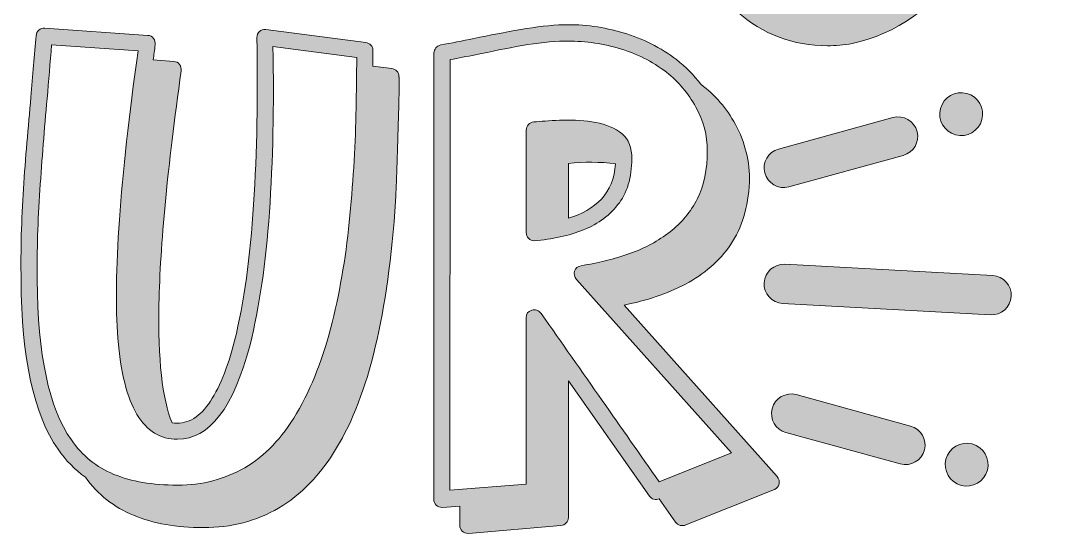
# Model space of a CAD drawing. Header units: inches. Extents: x 117 to 963, y -969 to -111.
# Drawn here: x 533 to 925.6, y -701.3 to -505.8 of the extents above; entities that cross this region are included whole.
import ezdxf

# ---------------------------------------------------------------- set-up
doc = ezdxf.new("R2010")
doc.units = ezdxf.units.IN
doc.header["$MEASUREMENT"] = 0
doc.layers.add('Layer 1', color=7, linetype='Continuous')

# ---------------------------------------------------------------- blocks, each defined once
blk = doc.blocks.new('block 2')
at = {"layer": 'Layer 1', "true_color": 0xffffff}
h = blk.add_hatch(color=7, dxfattribs=at)
h.dxf.hatch_style = 2
edge = h.paths.add_edge_path()
edge.add_spline(control_points=[(788.88, -327.64), (791.12, -331.93), (793.98, -336.22), (797.66, -340.1), (801.34, -343.99), (806.04, -347.05), (811.76, -348.89), (814.82, -349.91), (817.89, -350.32), (820.95, -350.32), (829.53, -350.32), (837.71, -347.66), (845.27, -342.15), (854.87, -335.81), (864.47, -325.8), (874.28, -312.52), (877.75, -307.62), (881.02, -302.1), (883.88, -295.97), (884.49, -294.75), (884.9, -293.52), (885.51, -292.5), (885.31, -297.81), (885.31, -302.71), (885.31, -307.01), (885.31, -314.56), (885.11, -322.94), (884.49, -332.14), (882.86, -364.01), (880.2, -392.21), (876.52, -416.72), (874.69, -428.78), (872.44, -438.99), (869.99, -447.16), (867.33, -455.34), (865.7, -460.03), (864.67, -461.47), (860.38, -467.39), (856.3, -471.48), (852.62, -473.93), (848.74, -476.59), (845.67, -478.02), (843.02, -478.42), (843.02, -478.42), (839.75, -478.83), (839.75, -478.83), (836.28, -478.83), (833.21, -477.61), (830.56, -474.95), (828.51, -473.11), (826.67, -470.46), (825.24, -466.98), (823.61, -463.51), (822.79, -459.63), (822.79, -455.13), (822.79, -451.66), (823.4, -447.78), (824.63, -443.9), (825.65, -440.01), (827.69, -435.72), (830.56, -431.43), (830.56, -431.43), (799.7, -411.41), (799.7, -411.41), (790.71, -426.32), (786.22, -441.03), (786.22, -455.34), (786.22, -473.93), (792.76, -489.46), (806.04, -502.33), (816.05, -511.11), (827.49, -515.4), (840.57, -515.4), (843.63, -515.4), (846.9, -515.2), (849.96, -514.59), (866.51, -511.11), (881.43, -500.69), (894.3, -483.33), (899.82, -475.56), (903.9, -466.57), (906.56, -456.56), (909.01, -446.55), (911.05, -435.31), (912.89, -422.44), (916.77, -396.09), (919.43, -366.67), (921.27, -334.18), (924.34, -268.59), (925.56, -215.68), (925.36, -175.22), (925.36, -175.22), (925.36, -169.71), (925.36, -169.71), (925.36, -169.71), (889.4, -164.4), (889.4, -164.4), (887.15, -172.36), (884.49, -181.35), (881.63, -191.77), (878.16, -204.64), (874.48, -217.93), (870.4, -231.61), (866.51, -244.08), (862.22, -255.72), (857.93, -266.14), (853.44, -276.77), (849.15, -284.73), (845.06, -290.25), (836.07, -301.69), (829.33, -308.84), (824.83, -311.5), (824.02, -312.11), (823.2, -312.52), (822.79, -312.93), (822.38, -312.32), (822.18, -311.91), (821.77, -311.09), (819.93, -307.21), (818.09, -300.88), (816.46, -292.5), (814.41, -278.81), (813.39, -263.69), (813.39, -247.14), (813.39, -220.17), (814.82, -196.47), (817.89, -176.04), (817.89, -176.04), (781.52, -170.93), (781.52, -170.93), (780.09, -180.13), (778.86, -191.16), (777.84, -204.44), (776.82, -217.72), (776.21, -231.41), (776.21, -245.92), (776.21, -264.1), (777.43, -281.67), (780.09, -298.83), (781.72, -309.25), (784.58, -318.86), (788.88, -327.64)], knot_values=[0, 0, 0, 0, 1, 1, 1, 2, 2, 2, 3, 3, 3, 4, 4, 4, 5, 5, 5, 6, 6, 6, 7, 7, 7, 8, 8, 8, 9, 9, 9, 10, 10, 10, 11, 11, 11, 12, 12, 12, 13, 13, 13, 14, 14, 14, 15, 15, 15, 16, 16, 16, 17, 17, 17, 18, 18, 18, 19, 19, 19, 20, 20, 20, 21, 21, 21, 22, 22, 22, 23, 23, 23, 24, 24, 24, 25, 25, 25, 26, 26, 26, 27, 27, 27, 28, 28, 28, 29, 29, 29, 30, 30, 30, 31, 31, 31, 32, 32, 32, 33, 33, 33, 34, 34, 34, 35, 35, 35, 36, 36, 36, 37, 37, 37, 38, 38, 38, 39, 39, 39, 40, 40, 40, 41, 41, 41, 42, 42, 42, 43, 43, 43, 44, 44, 44, 45, 45, 45, 46, 46, 46, 47, 47, 47, 47], degree=3, periodic=1)
h = blk.add_hatch(color=7, dxfattribs=at)
h.dxf.hatch_style = 2
edge = h.paths.add_edge_path()
edge.add_spline(control_points=[(602.76, -699.05), (613.37, -699.05), (622.91, -696.57), (631.39, -691.61), (639.87, -686.66), (647.24, -679), (653.51, -668.65), (665.68, -648.74), (673.16, -617.38), (675.95, -574.59), (676.03, -573.38), (676.16, -570.35), (676.34, -565.53), (676.51, -560.7), (676.68, -555.33), (676.86, -549.42), (677.03, -543.5), (677.18, -538.33), (677.31, -533.89), (677.44, -529.45), (677.42, -527.24), (677.25, -527.24), (677.25, -526.37), (676.99, -525.65), (676.47, -525.08), (675.95, -524.52), (675.29, -524.19), (674.51, -524.11), (674.51, -524.11), (667.34, -523.19), (667.34, -523.19), (667.34, -523.02), (667.34, -522.63), (667.34, -522.02), (667.34, -521.41), (667.34, -520.74), (667.34, -520), (667.34, -519.26), (667.34, -518.37), (667.34, -517.32), (667.34, -516.45), (667.07, -515.74), (666.55, -515.17), (666.03, -514.61), (665.38, -514.28), (664.6, -514.19), (664.6, -514.19), (626.5, -509.23), (626.5, -509.23), (625.54, -509.15), (624.74, -509.39), (624.09, -509.95), (623.44, -510.52), (623.11, -511.32), (623.11, -512.37), (623.54, -534.63), (623.13, -555.81), (621.87, -575.9), (620.61, -595.99), (618.19, -613.3), (614.63, -627.82), (611.93, -638.34), (608.61, -646.39), (604.65, -651.96), (600.69, -657.52), (596.06, -659.91), (590.76, -659.13), (587.02, -650), (585.36, -634.91), (585.8, -613.86), (586.23, -591.34), (589.06, -561.72), (594.28, -525.02), (594.36, -524.06), (594.15, -523.24), (593.63, -522.54), (593.1, -521.85), (592.37, -521.45), (591.41, -521.37), (591.41, -521.37), (583.58, -520.84), (583.58, -520.84), (583.84, -518.93), (584.1, -517.02), (584.36, -515.11), (584.45, -514.15), (584.23, -513.32), (583.71, -512.63), (583.19, -511.93), (582.45, -511.54), (581.49, -511.45), (581.49, -511.45), (542.23, -508.71), (542.23, -508.71), (541.35, -508.63), (540.62, -508.86), (540.01, -509.43), (539.4, -510), (539.05, -510.71), (538.97, -511.58), (538.35, -518.89), (537.7, -526.71), (537.01, -535.06), (535.88, -546.55), (534.92, -558.18), (534.14, -569.96), (533.36, -581.75), (533.05, -593.29), (533.23, -604.6), (533.4, -634.43), (538.09, -655.96), (547.31, -669.17), (550.27, -673.44), (553.75, -677), (557.75, -679.87), (562.53, -686.48), (568.66, -691.31), (576.14, -694.35), (583.54, -697.49), (592.41, -699.05), (602.76, -699.05)], knot_values=[0, 0, 0, 0, 1, 1, 1, 2, 2, 2, 3, 3, 3, 4, 4, 4, 5, 5, 5, 6, 6, 6, 7, 7, 7, 8, 8, 8, 9, 9, 9, 10, 10, 10, 11, 11, 11, 12, 12, 12, 13, 13, 13, 14, 14, 14, 15, 15, 15, 16, 16, 16, 17, 17, 17, 18, 18, 18, 19, 19, 19, 20, 20, 20, 21, 21, 21, 22, 22, 22, 23, 23, 23, 24, 24, 24, 25, 25, 25, 26, 26, 26, 27, 27, 27, 28, 28, 28, 29, 29, 29, 30, 30, 30, 31, 31, 31, 32, 32, 32, 33, 33, 33, 34, 34, 34, 35, 35, 35, 36, 36, 36, 37, 37, 37, 38, 38, 38, 39, 39, 39, 40, 40, 40, 40], degree=3, periodic=1)
edge = h.paths.add_edge_path()
edge.add_spline(control_points=[(552.4, -665.65), (543.88, -653.48), (539.53, -633.13), (539.36, -604.6), (539.27, -593.47), (539.62, -582.05), (540.4, -570.35), (541.18, -558.66), (542.1, -547.07), (543.14, -535.59), (543.75, -528.72), (544.31, -521.89), (544.84, -515.11), (544.84, -515.11), (577.84, -517.32), (577.84, -517.32), (570.88, -566.64), (568.32, -603.16), (570.14, -626.91), (571.19, -639.95), (573.6, -649.63), (577.39, -655.93), (581.17, -662.24), (586.32, -665.39), (592.84, -665.39), (605.02, -665.39), (614.24, -653.39), (620.5, -629.39), (624.06, -615.21), (626.52, -598.36), (627.87, -578.83), (629.22, -559.31), (629.67, -538.28), (629.24, -515.76), (629.24, -515.76), (661.2, -519.93), (661.2, -519.93), (661.12, -526.63), (661.03, -533.07), (660.94, -539.24), (660.68, -552.29), (659.9, -565.88), (658.59, -580.01), (657.29, -594.14), (655.03, -607.75), (651.81, -620.84), (648.59, -633.93), (644.07, -645.52), (638.24, -655.61), (632.68, -664.92), (626.09, -671.78), (618.48, -676.22), (610.87, -680.66), (602.32, -682.87), (592.84, -682.87), (583.36, -682.87), (575.3, -681.5), (568.64, -678.76), (561.99, -676.02), (556.58, -671.65), (552.4, -665.65)], knot_values=[0, 0, 0, 0, 1, 1, 1, 2, 2, 2, 3, 3, 3, 4, 4, 4, 5, 5, 5, 6, 6, 6, 7, 7, 7, 8, 8, 8, 9, 9, 9, 10, 10, 10, 11, 11, 11, 12, 12, 12, 13, 13, 13, 14, 14, 14, 15, 15, 15, 16, 16, 16, 17, 17, 17, 18, 18, 18, 19, 19, 19, 20, 20, 20, 20], degree=3, periodic=1)
h = blk.add_hatch(color=7, dxfattribs=at)
h.dxf.hatch_style = 2
edge = h.paths.add_edge_path()
edge.add_spline(control_points=[(784.42, -698.2), (785.16, -698.42), (785.88, -698.35), (786.57, -698.01), (786.57, -698.01), (820.36, -684.57), (820.36, -684.57), (821.4, -684.14), (822.01, -683.42), (822.19, -682.42), (822.36, -681.42), (822.1, -680.48), (821.4, -679.61), (821.4, -679.61), (763.09, -614.25), (763.09, -614.25), (771.61, -612.6), (779.42, -609.93), (786.51, -606.23), (793.59, -602.53), (799.31, -597.53), (803.66, -591.23), (808.01, -584.92), (810.4, -576.99), (810.84, -567.42), (811.01, -559.59), (809.23, -552.24), (805.49, -545.37), (802.18, -539.28), (797.79, -534.2), (792.31, -530.11), (789.61, -526.54), (786.53, -523.41), (783.05, -520.71), (776.96, -516.11), (770.2, -512.69), (762.76, -510.47), (755.33, -508.26), (747.78, -507.23), (740.13, -507.41), (735.08, -507.58), (729.6, -508.19), (723.69, -509.23), (717.78, -510.28), (711.82, -511.41), (705.82, -512.63), (701.38, -513.58), (697.16, -514.41), (693.17, -515.11), (692.38, -515.28), (691.77, -515.65), (691.34, -516.21), (690.9, -516.78), (690.64, -517.45), (690.56, -518.24), (690.56, -518.24), (690.56, -688.22), (690.56, -688.22), (690.56, -689.18), (690.86, -689.94), (691.47, -690.51), (692.07, -691.07), (692.86, -691.35), (693.82, -691.35), (693.82, -691.35), (700.47, -690.83), (700.47, -690.83), (700.47, -690.83), (700.47, -698.14), (700.47, -698.14), (700.47, -699.09), (700.77, -699.85), (701.38, -700.42), (701.99, -700.98), (702.77, -701.27), (703.73, -701.27), (703.73, -701.27), (738.95, -698.27), (738.95, -698.27), (739.82, -698.18), (740.52, -697.85), (741.04, -697.29), (741.56, -696.72), (741.82, -696.05), (741.82, -695.27), (741.82, -695.27), (741.82, -643.08), (741.82, -643.08), (741.82, -643.08), (772.74, -687.05), (772.74, -687.05), (773.18, -687.66), (773.74, -688.05), (774.44, -688.22), (775.13, -688.4), (775.79, -688.35), (776.4, -688.09), (776.4, -688.09), (782.66, -696.96), (782.66, -696.96), (783.09, -697.57), (783.68, -697.98), (784.42, -698.2)], knot_values=[0, 0, 0, 0, 1, 1, 1, 2, 2, 2, 3, 3, 3, 4, 4, 4, 5, 5, 5, 6, 6, 6, 7, 7, 7, 8, 8, 8, 9, 9, 9, 10, 10, 10, 11, 11, 11, 12, 12, 12, 13, 13, 13, 14, 14, 14, 15, 15, 15, 16, 16, 16, 17, 17, 17, 18, 18, 18, 19, 19, 19, 20, 20, 20, 21, 21, 21, 22, 22, 22, 23, 23, 23, 24, 24, 24, 25, 25, 25, 26, 26, 26, 27, 27, 27, 28, 28, 28, 29, 29, 29, 30, 30, 30, 31, 31, 31, 32, 32, 32, 33, 33, 33, 34, 34, 34, 34], degree=3, periodic=1)
edge = h.paths.add_edge_path()
edge.add_spline(control_points=[(754.74, -650.65), (747, -639.61), (739.26, -628.56), (731.52, -617.51), (730.47, -616.21), (729.26, -615.77), (727.87, -616.21), (726.47, -616.65), (725.78, -617.6), (725.78, -619.08), (725.78, -619.08), (725.78, -682.48), (725.78, -682.48), (725.78, -682.48), (696.69, -684.83), (696.69, -684.83), (696.69, -684.83), (696.82, -520.71), (696.82, -520.71), (699.86, -520.11), (703.08, -519.5), (706.47, -518.89), (712.38, -517.58), (718.3, -516.41), (724.21, -515.37), (730.13, -514.32), (735.48, -513.76), (740.26, -513.67), (747.22, -513.5), (754.09, -514.39), (760.87, -516.34), (767.66, -518.3), (773.79, -521.37), (779.27, -525.54), (783.79, -529.11), (787.5, -533.52), (790.42, -538.78), (793.33, -544.05), (794.79, -549.59), (794.79, -555.42), (794.79, -562.55), (793.53, -568.64), (791.01, -573.68), (788.48, -578.72), (785.01, -582.94), (780.57, -586.34), (776.14, -589.81), (771, -592.58), (765.18, -594.62), (759.35, -596.66), (753.18, -598.21), (746.65, -599.25), (745.35, -599.51), (744.52, -600.19), (744.17, -601.27), (743.83, -602.36), (744.09, -603.42), (744.96, -604.47), (744.96, -604.47), (804.05, -670.61), (804.05, -670.61), (804.05, -670.61), (776.4, -681.57), (776.4, -681.57), (769.18, -671.22), (761.96, -660.91), (754.74, -650.65)], knot_values=[0, 0, 0, 0, 1, 1, 1, 2, 2, 2, 3, 3, 3, 4, 4, 4, 5, 5, 5, 6, 6, 6, 7, 7, 7, 8, 8, 8, 9, 9, 9, 10, 10, 10, 11, 11, 11, 12, 12, 12, 13, 13, 13, 14, 14, 14, 15, 15, 15, 16, 16, 16, 17, 17, 17, 18, 18, 18, 19, 19, 19, 20, 20, 20, 21, 21, 21, 22, 22, 22, 22], degree=3, periodic=1)
h = blk.add_hatch(color=7, dxfattribs=at)
h.dxf.hatch_style = 2
edge = h.paths.add_edge_path()
edge.add_spline(control_points=[(899.45, -543.58), (900.61, -539.22), (898.02, -534.75), (893.67, -533.58), (889.31, -532.41), (884.83, -535), (883.66, -539.36), (882.5, -543.72), (885.08, -548.2), (889.44, -549.36), (893.8, -550.53), (898.28, -547.94), (899.45, -543.58)], knot_values=[0, 0, 0, 0, 1, 1, 1, 2, 2, 2, 3, 3, 3, 4, 4, 4, 4], degree=3, periodic=1)
h = blk.add_hatch(color=7, dxfattribs=at)
h.dxf.hatch_style = 2
edge = h.paths.add_edge_path()
edge.add_spline(control_points=[(865.5, -542.78), (865.5, -542.78), (821.93, -554.77), (821.93, -554.77), (818.01, -555.85), (815.67, -559.87), (816.66, -563.81), (817.69, -567.88), (821.86, -570.31), (825.9, -569.2), (825.9, -569.2), (869.48, -557.2), (869.48, -557.2), (873.4, -556.13), (875.74, -552.11), (874.75, -548.17), (874.75, -548.17), (874.75, -548.17), (874.75, -548.17), (873.72, -544.1), (869.55, -541.66), (865.5, -542.78)], knot_values=[0, 0, 0, 0, 1, 1, 1, 2, 2, 2, 3, 3, 3, 4, 4, 4, 5, 5, 5, 6, 6, 6, 7, 7, 7, 7], degree=3, periodic=1)
h = blk.add_hatch(color=7, dxfattribs=at)
h.dxf.hatch_style = 2
edge = h.paths.add_edge_path()
edge.add_spline(control_points=[(761.26, -575.25), (764.66, -570.64), (766.22, -564.55), (765.96, -556.98), (765.7, -553.07), (764.13, -550.13), (761.26, -548.18), (758.39, -546.22), (754.89, -544.96), (750.76, -544.39), (746.63, -543.83), (742.54, -543.63), (738.5, -543.81), (734.45, -543.98), (731.17, -544.2), (728.65, -544.46), (727.87, -544.54), (727.19, -544.87), (726.63, -545.44), (726.06, -546), (725.78, -546.72), (725.78, -547.59), (725.78, -547.59), (725.78, -586.6), (725.78, -586.6), (725.78, -587.47), (726.08, -588.21), (726.69, -588.81), (727.3, -589.42), (728, -589.73), (728.78, -589.73), (735.65, -589.21), (741.93, -587.82), (747.63, -585.55), (753.33, -583.29), (757.87, -579.86), (761.26, -575.25)], knot_values=[0, 0, 0, 0, 1, 1, 1, 2, 2, 2, 3, 3, 3, 4, 4, 4, 5, 5, 5, 6, 6, 6, 7, 7, 7, 8, 8, 8, 9, 9, 9, 10, 10, 10, 11, 11, 11, 12, 12, 12, 12], degree=3, periodic=1)
edge = h.paths.add_edge_path()
edge.add_spline(control_points=[(741.82, -560.24), (747.83, -559.64), (753.83, -559.68), (759.83, -560.37), (759.39, -566.03), (757.59, -570.53), (754.41, -573.88), (751.24, -577.22), (747.04, -579.64), (741.82, -581.12), (741.82, -581.12), (741.82, -560.24), (741.82, -560.24)], knot_values=[0, 0, 0, 0, 1, 1, 1, 2, 2, 2, 3, 3, 3, 4, 4, 4, 4], degree=3, periodic=1)
h = blk.add_hatch(color=7, dxfattribs=at)
h.dxf.hatch_style = 2
edge = h.paths.add_edge_path()
edge.add_spline(control_points=[(903.56, -603.02), (903.56, -603.02), (824.33, -598.7), (824.33, -598.7), (820.21, -598.48), (816.69, -601.63), (816.45, -605.74), (816.21, -609.88), (819.38, -613.42), (823.51, -613.65), (823.51, -613.65), (902.74, -617.96), (902.74, -617.96), (906.86, -618.19), (910.38, -615.04), (910.62, -610.92), (910.62, -610.92), (910.62, -610.92), (910.62, -610.92), (910.86, -606.78), (907.69, -603.24), (903.56, -603.02)], knot_values=[0, 0, 0, 0, 1, 1, 1, 2, 2, 2, 3, 3, 3, 4, 4, 4, 5, 5, 5, 6, 6, 6, 7, 7, 7, 7], degree=3, periodic=1)
h = blk.add_hatch(color=7, dxfattribs=at)
h.dxf.hatch_style = 2
edge = h.paths.add_edge_path()
edge.add_spline(control_points=[(877.55, -669.41), (878.54, -665.47), (876.2, -661.46), (872.28, -660.38), (872.28, -660.38), (828.71, -648.38), (828.71, -648.38), (824.66, -647.27), (820.49, -649.7), (819.47, -653.77), (819.47, -653.77), (819.47, -653.77), (819.47, -653.77), (818.48, -657.72), (820.82, -661.73), (824.74, -662.81), (824.74, -662.81), (868.31, -674.8), (868.31, -674.8), (872.36, -675.92), (876.53, -673.49), (877.55, -669.41), (877.55, -669.41), (877.55, -669.41), (877.55, -669.41)], knot_values=[0, 0, 0, 0, 1, 1, 1, 2, 2, 2, 3, 3, 3, 4, 4, 4, 5, 5, 5, 6, 6, 6, 7, 7, 7, 8, 8, 8, 8], degree=3, periodic=1)
h = blk.add_hatch(color=7, dxfattribs=at)
h.dxf.hatch_style = 2
edge = h.paths.add_edge_path()
edge.add_spline(control_points=[(885.74, -672.96), (884.58, -677.32), (887.17, -681.8), (891.52, -682.97), (895.88, -684.13), (900.36, -681.55), (901.53, -677.19), (902.69, -672.83), (900.11, -668.35), (895.75, -667.18), (891.39, -666.02), (886.91, -668.6), (885.74, -672.96)], knot_values=[0, 0, 0, 0, 1, 1, 1, 2, 2, 2, 3, 3, 3, 4, 4, 4, 4], degree=3, periodic=1)
at = {"layer": 'Layer 1', "lineweight": 0}
for points, knots in [([(788.88, -327.64), (791.12, -331.93), (793.98, -336.22), (797.66, -340.1), (801.34, -343.99), (806.04, -347.05), (811.76, -348.89), (814.82, -349.91), (817.89, -350.32), (820.95, -350.32), (829.53, -350.32), (837.71, -347.66), (845.27, -342.15), (854.87, -335.81), (864.47, -325.8), (874.28, -312.52), (877.75, -307.62), (881.02, -302.1), (883.88, -295.97), (884.49, -294.75), (884.9, -293.52), (885.51, -292.5), (885.31, -297.81), (885.31, -302.71), (885.31, -307.01), (885.31, -314.56), (885.11, -322.94), (884.49, -332.14), (882.86, -364.01), (880.2, -392.21), (876.52, -416.72), (874.69, -428.78), (872.44, -438.99), (869.99, -447.16), (867.33, -455.34), (865.7, -460.03), (864.67, -461.47), (860.38, -467.39), (856.3, -471.48), (852.62, -473.93), (848.74, -476.59), (845.67, -478.02), (843.02, -478.42), (843.02, -478.42), (839.75, -478.83), (839.75, -478.83), (836.28, -478.83), (833.21, -477.61), (830.56, -474.95), (828.51, -473.11), (826.67, -470.46), (825.24, -466.98), (823.61, -463.51), (822.79, -459.63), (822.79, -455.13), (822.79, -451.66), (823.4, -447.78), (824.63, -443.9), (825.65, -440.01), (827.69, -435.72), (830.56, -431.43), (830.56, -431.43), (799.7, -411.41), (799.7, -411.41), (790.71, -426.32), (786.22, -441.03), (786.22, -455.34), (786.22, -473.93), (792.76, -489.46), (806.04, -502.33), (816.05, -511.11), (827.49, -515.4), (840.57, -515.4), (843.63, -515.4), (846.9, -515.2), (849.96, -514.59), (866.51, -511.11), (881.43, -500.69), (894.3, -483.33), (899.82, -475.56), (903.9, -466.57), (906.56, -456.56), (909.01, -446.55), (911.05, -435.31), (912.89, -422.44), (916.77, -396.09), (919.43, -366.67), (921.27, -334.18), (924.34, -268.59), (925.56, -215.68), (925.36, -175.22), (925.36, -175.22), (925.36, -169.71), (925.36, -169.71), (925.36, -169.71), (889.4, -164.4), (889.4, -164.4), (887.15, -172.36), (884.49, -181.35), (881.63, -191.77), (878.16, -204.64), (874.48, -217.93), (870.4, -231.61), (866.51, -244.08), (862.22, -255.72), (857.93, -266.14), (853.44, -276.77), (849.15, -284.73), (845.06, -290.25), (836.07, -301.69), (829.33, -308.84), (824.83, -311.5), (824.02, -312.11), (823.2, -312.52), (822.79, -312.93), (822.38, -312.32), (822.18, -311.91), (821.77, -311.09), (819.93, -307.21), (818.09, -300.88), (816.46, -292.5), (814.41, -278.81), (813.39, -263.69), (813.39, -247.14), (813.39, -220.17), (814.82, -196.47), (817.89, -176.04), (817.89, -176.04), (781.52, -170.93), (781.52, -170.93), (780.09, -180.13), (778.86, -191.16), (777.84, -204.44), (776.82, -217.72), (776.21, -231.41), (776.21, -245.92), (776.21, -264.1), (777.43, -281.67), (780.09, -298.83), (781.72, -309.25), (784.58, -318.86), (788.88, -327.64)], [0, 0, 0, 0, 1, 1, 1, 2, 2, 2, 3, 3, 3, 4, 4, 4, 5, 5, 5, 6, 6, 6, 7, 7, 7, 8, 8, 8, 9, 9, 9, 10, 10, 10, 11, 11, 11, 12, 12, 12, 13, 13, 13, 14, 14, 14, 15, 15, 15, 16, 16, 16, 17, 17, 17, 18, 18, 18, 19, 19, 19, 20, 20, 20, 21, 21, 21, 22, 22, 22, 23, 23, 23, 24, 24, 24, 25, 25, 25, 26, 26, 26, 27, 27, 27, 28, 28, 28, 29, 29, 29, 30, 30, 30, 31, 31, 31, 32, 32, 32, 33, 33, 33, 34, 34, 34, 35, 35, 35, 36, 36, 36, 37, 37, 37, 38, 38, 38, 39, 39, 39, 40, 40, 40, 41, 41, 41, 42, 42, 42, 43, 43, 43, 44, 44, 44, 45, 45, 45, 46, 46, 46, 47, 47, 47, 47]), ([(602.76, -699.05), (613.37, -699.05), (622.91, -696.57), (631.39, -691.61), (639.87, -686.66), (647.24, -679), (653.51, -668.65), (665.68, -648.74), (673.16, -617.38), (675.95, -574.59), (676.03, -573.38), (676.16, -570.35), (676.34, -565.53), (676.51, -560.7), (676.68, -555.33), (676.86, -549.42), (677.03, -543.5), (677.18, -538.33), (677.31, -533.89), (677.44, -529.45), (677.42, -527.24), (677.25, -527.24), (677.25, -526.37), (676.99, -525.65), (676.47, -525.08), (675.95, -524.52), (675.29, -524.19), (674.51, -524.11), (674.51, -524.11), (667.34, -523.19), (667.34, -523.19), (667.34, -523.02), (667.34, -522.63), (667.34, -522.02), (667.34, -521.41), (667.34, -520.74), (667.34, -520), (667.34, -519.26), (667.34, -518.37), (667.34, -517.32), (667.34, -516.45), (667.07, -515.74), (666.55, -515.17), (666.03, -514.61), (665.38, -514.28), (664.6, -514.19), (664.6, -514.19), (626.5, -509.23), (626.5, -509.23), (625.54, -509.15), (624.74, -509.39), (624.09, -509.95), (623.44, -510.52), (623.11, -511.32), (623.11, -512.37), (623.54, -534.63), (623.13, -555.81), (621.87, -575.9), (620.61, -595.99), (618.19, -613.3), (614.63, -627.82), (611.93, -638.34), (608.61, -646.39), (604.65, -651.96), (600.69, -657.52), (596.06, -659.91), (590.76, -659.13), (587.02, -650), (585.36, -634.91), (585.8, -613.86), (586.23, -591.34), (589.06, -561.72), (594.28, -525.02), (594.36, -524.06), (594.15, -523.24), (593.63, -522.54), (593.1, -521.85), (592.37, -521.45), (591.41, -521.37), (591.41, -521.37), (583.58, -520.84), (583.58, -520.84), (583.84, -518.93), (584.1, -517.02), (584.36, -515.11), (584.45, -514.15), (584.23, -513.32), (583.71, -512.63), (583.19, -511.93), (582.45, -511.54), (581.49, -511.45), (581.49, -511.45), (542.23, -508.71), (542.23, -508.71), (541.35, -508.63), (540.62, -508.86), (540.01, -509.43), (539.4, -510), (539.05, -510.71), (538.97, -511.58), (538.35, -518.89), (537.7, -526.71), (537.01, -535.06), (535.88, -546.55), (534.92, -558.18), (534.14, -569.96), (533.36, -581.75), (533.05, -593.29), (533.23, -604.6), (533.4, -634.43), (538.09, -655.96), (547.31, -669.17), (550.27, -673.44), (553.75, -677), (557.75, -679.87), (562.53, -686.48), (568.66, -691.31), (576.14, -694.35), (583.54, -697.49), (592.41, -699.05), (602.76, -699.05)], [0, 0, 0, 0, 1, 1, 1, 2, 2, 2, 3, 3, 3, 4, 4, 4, 5, 5, 5, 6, 6, 6, 7, 7, 7, 8, 8, 8, 9, 9, 9, 10, 10, 10, 11, 11, 11, 12, 12, 12, 13, 13, 13, 14, 14, 14, 15, 15, 15, 16, 16, 16, 17, 17, 17, 18, 18, 18, 19, 19, 19, 20, 20, 20, 21, 21, 21, 22, 22, 22, 23, 23, 23, 24, 24, 24, 25, 25, 25, 26, 26, 26, 27, 27, 27, 28, 28, 28, 29, 29, 29, 30, 30, 30, 31, 31, 31, 32, 32, 32, 33, 33, 33, 34, 34, 34, 35, 35, 35, 36, 36, 36, 37, 37, 37, 38, 38, 38, 39, 39, 39, 40, 40, 40, 40]), ([(784.42, -698.2), (785.16, -698.42), (785.88, -698.35), (786.57, -698.01), (786.57, -698.01), (820.36, -684.57), (820.36, -684.57), (821.4, -684.14), (822.01, -683.42), (822.19, -682.42), (822.36, -681.42), (822.1, -680.48), (821.4, -679.61), (821.4, -679.61), (763.09, -614.25), (763.09, -614.25), (771.61, -612.6), (779.42, -609.93), (786.51, -606.23), (793.59, -602.53), (799.31, -597.53), (803.66, -591.23), (808.01, -584.92), (810.4, -576.99), (810.84, -567.42), (811.01, -559.59), (809.23, -552.24), (805.49, -545.37), (802.18, -539.28), (797.79, -534.2), (792.31, -530.11), (789.61, -526.54), (786.53, -523.41), (783.05, -520.71), (776.96, -516.11), (770.2, -512.69), (762.76, -510.47), (755.33, -508.26), (747.78, -507.23), (740.13, -507.41), (735.08, -507.58), (729.6, -508.19), (723.69, -509.23), (717.78, -510.28), (711.82, -511.41), (705.82, -512.63), (701.38, -513.58), (697.16, -514.41), (693.17, -515.11), (692.38, -515.28), (691.77, -515.65), (691.34, -516.21), (690.9, -516.78), (690.64, -517.45), (690.56, -518.24), (690.56, -518.24), (690.56, -688.22), (690.56, -688.22), (690.56, -689.18), (690.86, -689.94), (691.47, -690.51), (692.07, -691.07), (692.86, -691.35), (693.82, -691.35), (693.82, -691.35), (700.47, -690.83), (700.47, -690.83), (700.47, -690.83), (700.47, -698.14), (700.47, -698.14), (700.47, -699.09), (700.77, -699.85), (701.38, -700.42), (701.99, -700.98), (702.77, -701.27), (703.73, -701.27), (703.73, -701.27), (738.95, -698.27), (738.95, -698.27), (739.82, -698.18), (740.52, -697.85), (741.04, -697.29), (741.56, -696.72), (741.82, -696.05), (741.82, -695.27), (741.82, -695.27), (741.82, -643.08), (741.82, -643.08), (741.82, -643.08), (772.74, -687.05), (772.74, -687.05), (773.18, -687.66), (773.74, -688.05), (774.44, -688.22), (775.13, -688.4), (775.79, -688.35), (776.4, -688.09), (776.4, -688.09), (782.66, -696.96), (782.66, -696.96), (783.09, -697.57), (783.68, -697.98), (784.42, -698.2)], [0, 0, 0, 0, 1, 1, 1, 2, 2, 2, 3, 3, 3, 4, 4, 4, 5, 5, 5, 6, 6, 6, 7, 7, 7, 8, 8, 8, 9, 9, 9, 10, 10, 10, 11, 11, 11, 12, 12, 12, 13, 13, 13, 14, 14, 14, 15, 15, 15, 16, 16, 16, 17, 17, 17, 18, 18, 18, 19, 19, 19, 20, 20, 20, 21, 21, 21, 22, 22, 22, 23, 23, 23, 24, 24, 24, 25, 25, 25, 26, 26, 26, 27, 27, 27, 28, 28, 28, 29, 29, 29, 30, 30, 30, 31, 31, 31, 32, 32, 32, 33, 33, 33, 34, 34, 34, 34]), ([(754.74, -650.65), (747, -639.61), (739.26, -628.56), (731.52, -617.51), (730.47, -616.21), (729.26, -615.77), (727.87, -616.21), (726.47, -616.65), (725.78, -617.6), (725.78, -619.08), (725.78, -619.08), (725.78, -682.48), (725.78, -682.48), (725.78, -682.48), (696.69, -684.83), (696.69, -684.83), (696.69, -684.83), (696.82, -520.71), (696.82, -520.71), (699.86, -520.11), (703.08, -519.5), (706.47, -518.89), (712.38, -517.58), (718.3, -516.41), (724.21, -515.37), (730.13, -514.32), (735.48, -513.76), (740.26, -513.67), (747.22, -513.5), (754.09, -514.39), (760.87, -516.34), (767.66, -518.3), (773.79, -521.37), (779.27, -525.54), (783.79, -529.11), (787.5, -533.52), (790.42, -538.78), (793.33, -544.05), (794.79, -549.59), (794.79, -555.42), (794.79, -562.55), (793.53, -568.64), (791.01, -573.68), (788.48, -578.72), (785.01, -582.94), (780.57, -586.34), (776.14, -589.81), (771, -592.58), (765.18, -594.62), (759.35, -596.66), (753.18, -598.21), (746.65, -599.25), (745.35, -599.51), (744.52, -600.19), (744.17, -601.27), (743.83, -602.36), (744.09, -603.42), (744.96, -604.47), (744.96, -604.47), (804.05, -670.61), (804.05, -670.61), (804.05, -670.61), (776.4, -681.57), (776.4, -681.57), (769.18, -671.22), (761.96, -660.91), (754.74, -650.65)], [0, 0, 0, 0, 1, 1, 1, 2, 2, 2, 3, 3, 3, 4, 4, 4, 5, 5, 5, 6, 6, 6, 7, 7, 7, 8, 8, 8, 9, 9, 9, 10, 10, 10, 11, 11, 11, 12, 12, 12, 13, 13, 13, 14, 14, 14, 15, 15, 15, 16, 16, 16, 17, 17, 17, 18, 18, 18, 19, 19, 19, 20, 20, 20, 21, 21, 21, 22, 22, 22, 22]), ([(552.4, -665.65), (543.88, -653.48), (539.53, -633.13), (539.36, -604.6), (539.27, -593.47), (539.62, -582.05), (540.4, -570.35), (541.18, -558.66), (542.1, -547.07), (543.14, -535.59), (543.75, -528.72), (544.31, -521.89), (544.84, -515.11), (544.84, -515.11), (577.84, -517.32), (577.84, -517.32), (570.88, -566.64), (568.32, -603.16), (570.14, -626.91), (571.19, -639.95), (573.6, -649.63), (577.39, -655.93), (581.17, -662.24), (586.32, -665.39), (592.84, -665.39), (605.02, -665.39), (614.24, -653.39), (620.5, -629.39), (624.06, -615.21), (626.52, -598.36), (627.87, -578.83), (629.22, -559.31), (629.67, -538.28), (629.24, -515.76), (629.24, -515.76), (661.2, -519.93), (661.2, -519.93), (661.12, -526.63), (661.03, -533.07), (660.94, -539.24), (660.68, -552.29), (659.9, -565.88), (658.59, -580.01), (657.29, -594.14), (655.03, -607.75), (651.81, -620.84), (648.59, -633.93), (644.07, -645.52), (638.24, -655.61), (632.68, -664.92), (626.09, -671.78), (618.48, -676.22), (610.87, -680.66), (602.32, -682.87), (592.84, -682.87), (583.36, -682.87), (575.3, -681.5), (568.64, -678.76), (561.99, -676.02), (556.58, -671.65), (552.4, -665.65)], [0, 0, 0, 0, 1, 1, 1, 2, 2, 2, 3, 3, 3, 4, 4, 4, 5, 5, 5, 6, 6, 6, 7, 7, 7, 8, 8, 8, 9, 9, 9, 10, 10, 10, 11, 11, 11, 12, 12, 12, 13, 13, 13, 14, 14, 14, 15, 15, 15, 16, 16, 16, 17, 17, 17, 18, 18, 18, 19, 19, 19, 20, 20, 20, 20]), ([(899.45, -543.58), (900.61, -539.22), (898.02, -534.75), (893.67, -533.58), (889.31, -532.41), (884.83, -535), (883.66, -539.36), (882.5, -543.72), (885.08, -548.2), (889.44, -549.36), (893.8, -550.53), (898.28, -547.94), (899.45, -543.58)], [0, 0, 0, 0, 1, 1, 1, 2, 2, 2, 3, 3, 3, 4, 4, 4, 4]), ([(865.5, -542.78), (865.5, -542.78), (821.93, -554.77), (821.93, -554.77), (818.01, -555.85), (815.67, -559.87), (816.66, -563.81), (817.69, -567.88), (821.86, -570.31), (825.9, -569.2), (825.9, -569.2), (869.48, -557.2), (869.48, -557.2), (873.4, -556.13), (875.74, -552.11), (874.75, -548.17), (874.75, -548.17), (874.75, -548.17), (874.75, -548.17), (873.72, -544.1), (869.55, -541.66), (865.5, -542.78)], [0, 0, 0, 0, 1, 1, 1, 2, 2, 2, 3, 3, 3, 4, 4, 4, 5, 5, 5, 6, 6, 6, 7, 7, 7, 7]), ([(761.26, -575.25), (764.66, -570.64), (766.22, -564.55), (765.96, -556.98), (765.7, -553.07), (764.13, -550.13), (761.26, -548.18), (758.39, -546.22), (754.89, -544.96), (750.76, -544.39), (746.63, -543.83), (742.54, -543.63), (738.5, -543.81), (734.45, -543.98), (731.17, -544.2), (728.65, -544.46), (727.87, -544.54), (727.19, -544.87), (726.63, -545.44), (726.06, -546), (725.78, -546.72), (725.78, -547.59), (725.78, -547.59), (725.78, -586.6), (725.78, -586.6), (725.78, -587.47), (726.08, -588.21), (726.69, -588.81), (727.3, -589.42), (728, -589.73), (728.78, -589.73), (735.65, -589.21), (741.93, -587.82), (747.63, -585.55), (753.33, -583.29), (757.87, -579.86), (761.26, -575.25)], [0, 0, 0, 0, 1, 1, 1, 2, 2, 2, 3, 3, 3, 4, 4, 4, 5, 5, 5, 6, 6, 6, 7, 7, 7, 8, 8, 8, 9, 9, 9, 10, 10, 10, 11, 11, 11, 12, 12, 12, 12]), ([(741.82, -560.24), (747.83, -559.64), (753.83, -559.68), (759.83, -560.37), (759.39, -566.03), (757.59, -570.53), (754.41, -573.88), (751.24, -577.22), (747.04, -579.64), (741.82, -581.12), (741.82, -581.12), (741.82, -560.24), (741.82, -560.24)], [0, 0, 0, 0, 1, 1, 1, 2, 2, 2, 3, 3, 3, 4, 4, 4, 4]), ([(903.56, -603.02), (903.56, -603.02), (824.33, -598.7), (824.33, -598.7), (820.21, -598.48), (816.69, -601.63), (816.45, -605.74), (816.21, -609.88), (819.38, -613.42), (823.51, -613.65), (823.51, -613.65), (902.74, -617.96), (902.74, -617.96), (906.86, -618.19), (910.38, -615.04), (910.62, -610.92), (910.62, -610.92), (910.62, -610.92), (910.62, -610.92), (910.86, -606.78), (907.69, -603.24), (903.56, -603.02)], [0, 0, 0, 0, 1, 1, 1, 2, 2, 2, 3, 3, 3, 4, 4, 4, 5, 5, 5, 6, 6, 6, 7, 7, 7, 7]), ([(877.55, -669.41), (878.54, -665.47), (876.2, -661.46), (872.28, -660.38), (872.28, -660.38), (828.71, -648.38), (828.71, -648.38), (824.66, -647.27), (820.49, -649.7), (819.47, -653.77), (819.47, -653.77), (819.47, -653.77), (819.47, -653.77), (818.48, -657.72), (820.82, -661.73), (824.74, -662.81), (824.74, -662.81), (868.31, -674.8), (868.31, -674.8), (872.36, -675.92), (876.53, -673.49), (877.55, -669.41), (877.55, -669.41), (877.55, -669.41), (877.55, -669.41)], [0, 0, 0, 0, 1, 1, 1, 2, 2, 2, 3, 3, 3, 4, 4, 4, 5, 5, 5, 6, 6, 6, 7, 7, 7, 8, 8, 8, 8]), ([(885.74, -672.96), (884.58, -677.32), (887.17, -681.8), (891.52, -682.97), (895.88, -684.13), (900.36, -681.55), (901.53, -677.19), (902.69, -672.83), (900.11, -668.35), (895.75, -667.18), (891.39, -666.02), (886.91, -668.6), (885.74, -672.96)], [0, 0, 0, 0, 1, 1, 1, 2, 2, 2, 3, 3, 3, 4, 4, 4, 4])]:
    blk.add_open_spline(points, degree=3, knots=knots, dxfattribs=at)

msp = doc.modelspace()

# ---------------------------------------------------------------- block references
at = {"layer": 'Layer 1'}
msp.add_blockref('block 2', (0, 0), dxfattribs=at)

doc.saveas('drawing.dxf')
